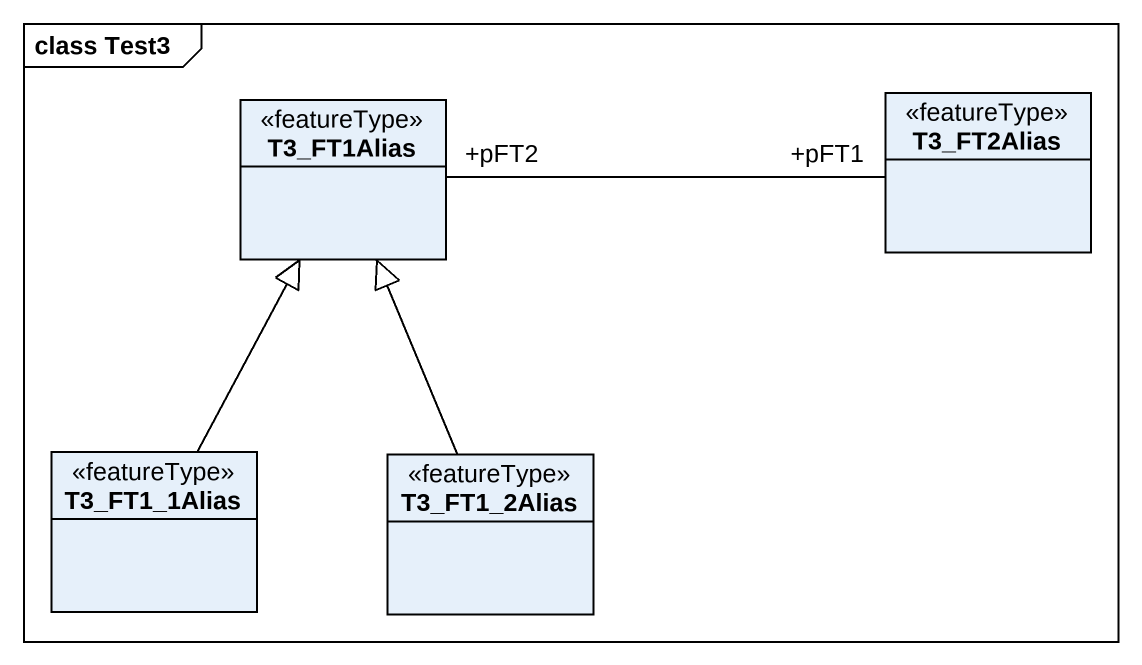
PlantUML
@startuml
mainframe class Test3
hide circle
hide empty members
class T3_FT1Alias <<featureType>>
class T3_FT2Alias <<featureType>>
class T3_FT1_1Alias <<featureType>>
class T3_FT1_2Alias <<featureType>>
T3_FT2Alias "+pFT1" -left- "+pFT2" T3_FT1Alias
T3_FT1_1Alias -up-|> T3_FT1Alias
T3_FT1_2Alias -up-|> T3_FT1Alias
@enduml
